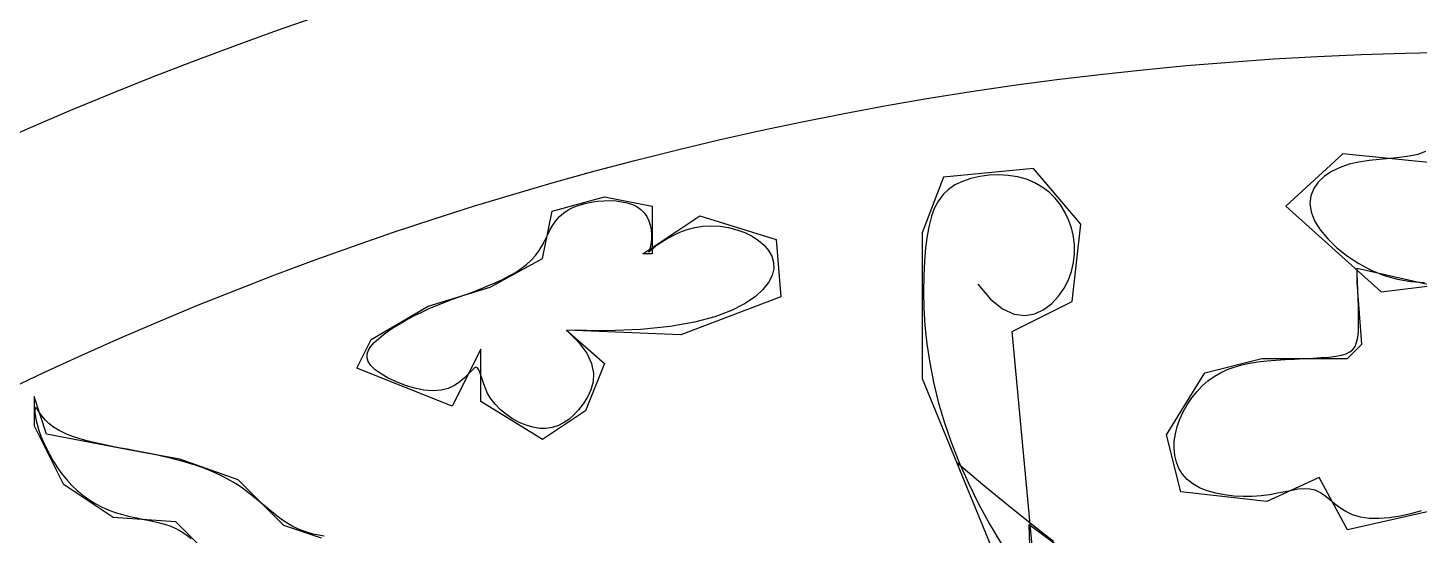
# Model space of a CAD drawing. Header units: metres. Extents: x -5582206 to 1721362, y -2047520 to 6750995.
# Drawn here: x 3648.5 to 3891.8, y 2503 to 2591.7 of the extents above; entities that cross this region are included whole.
import ezdxf

# ---------------------------------------------------------------- set-up
doc = ezdxf.new("R2010")
doc.units = ezdxf.units.M
doc.layers.add('3', color=3, linetype='Continuous')
doc.layers.add('7', color=7, linetype='Continuous')

msp = doc.modelspace()

# ---------------------------------------------------------------- linework, layer by layer
at = {"layer": '3'}
for points in [[(3895.14, 2567.95), (3878.48, 2569.61), (3868.49, 2560.46), (3885.15, 2545.48), (3905.14, 2547.98)], [(3892.92, 2570.03), (3891.57, 2569.55), (3890.06, 2569.21), (3888.41, 2568.98), (3886.67, 2568.81), (3884.88, 2568.66), (3883.08, 2568.47), (3881.3, 2568.2), (3879.59, 2567.81), (3877.99, 2567.26), (3876.52, 2566.55), (3875.24, 2565.69), (3874.18, 2564.69), (3873.38, 2563.56), (3872.88, 2562.31), (3872.72, 2560.95), (3872.93, 2559.49), (3873.55, 2557.94), (3874.53, 2556.35), (3875.85, 2554.76), (3877.44, 2553.21), (3879.27, 2551.76), (3881.28, 2550.44), (3883.44, 2549.3), (3885.7, 2548.39), (3888.02, 2547.75), (3890.38, 2547.34), (3892.78, 2547.16)], [(3835.66, 2378.17), (3820.65, 2538.58), (3831.15, 2543.82), (3832.65, 2557.32), (3824.4, 2567.06), (3808.64, 2565.56), (3804.89, 2555.82), (3804.89, 2530.33), (3816.9, 2501.1)], [(3814.65, 2546.82), (3814.65, 2546.82), (3816.86, 2544.22), (3818.98, 2542.52), (3821, 2541.61), (3822.88, 2541.36), (3824.62, 2541.67), (3826.2, 2542.42), (3827.59, 2543.49), (3828.78, 2544.76), (3829.75, 2546.14), (3830.5, 2547.58), (3831.05, 2549.08), (3831.4, 2550.61), (3831.57, 2552.15), (3831.56, 2553.69), (3831.37, 2555.21), (3831.03, 2556.69), (3830.53, 2558.11), (3829.89, 2559.46), (3829.1, 2560.72), (3828.17, 2561.88), (3827.1, 2562.92), (3825.91, 2563.82), (3824.59, 2564.59), (3823.15, 2565.19), (3821.6, 2565.62), (3819.97, 2565.87), (3818.29, 2565.97), (3816.62, 2565.9), (3814.98, 2565.69), (3813.41, 2565.33), (3811.95, 2564.82), (3810.64, 2564.19), (3809.52, 2563.42), (3808.56, 2562.5), (3807.76, 2561.43), (3807.1, 2560.19), (3806.56, 2558.76), (3806.13, 2557.13), (3805.78, 2555.28), (3805.52, 2553.19), (3805.32, 2550.87), (3805.19, 2548.33), (3805.15, 2545.59), (3805.22, 2542.67), (3805.41, 2539.6), (3805.75, 2536.4), (3806.23, 2533.09), (3806.89, 2529.71), (3807.74, 2526.26), (3808.77, 2522.76), (3809.99, 2519.22), (3811.4, 2515.65), (3812.99, 2512.06), (3814.77, 2508.45), (3816.74, 2504.84), (3818.9, 2501.22)], [(3742.72, 2538.83), (3742.72, 2538.83), (3744.84, 2536.72), (3746.28, 2534.76), (3747.12, 2532.95), (3747.45, 2531.28), (3747.38, 2529.75), (3746.99, 2528.35), (3746.38, 2527.08), (3745.63, 2525.93), (3744.83, 2524.9), (3743.99, 2523.99), (3743.11, 2523.21), (3742.18, 2522.58), (3741.21, 2522.1), (3740.19, 2521.77), (3739.12, 2521.61), (3738, 2521.63), (3736.83, 2521.82), (3735.64, 2522.18), (3734.45, 2522.68), (3733.3, 2523.31), (3732.2, 2524.05), (3731.18, 2524.89), (3730.29, 2525.79), (3729.53, 2526.76), (3728.93, 2527.76), (3728.47, 2528.76), (3728.12, 2529.71), (3727.85, 2530.57), (3727.62, 2531.31), (3727.4, 2531.87), (3727.17, 2532.22), (3726.89, 2532.31), (3726.54, 2532.12), (3726.09, 2531.7), (3725.55, 2531.12), (3724.88, 2530.45), (3724.08, 2529.77), (3723.14, 2529.13), (3722.05, 2528.61), (3720.78, 2528.29), (3719.35, 2528.2), (3717.79, 2528.34), (3716.17, 2528.67), (3714.55, 2529.15), (3712.99, 2529.75), (3711.55, 2530.43), (3710.29, 2531.16), (3709.26, 2531.89), (3708.52, 2532.61), (3708.06, 2533.3), (3707.85, 2533.98), (3707.87, 2534.65), (3708.1, 2535.31), (3708.52, 2535.97), (3709.1, 2536.63), (3709.82, 2537.3), (3710.65, 2537.98), (3711.6, 2538.67), (3712.63, 2539.36), (3713.74, 2540.04), (3714.91, 2540.71), (3716.14, 2541.36), (3717.41, 2541.98), (3718.7, 2542.57), (3720.01, 2543.12), (3721.32, 2543.65), (3722.64, 2544.15), (3723.96, 2544.63), (3725.27, 2545.11), (3726.57, 2545.59), (3727.85, 2546.08), (3729.11, 2546.59), (3730.35, 2547.12), (3731.54, 2547.69), (3732.69, 2548.28), (3733.78, 2548.91), (3734.8, 2549.58), (3735.73, 2550.3), (3736.57, 2551.05), (3737.3, 2551.86), (3737.93, 2552.72), (3738.46, 2553.61), (3738.94, 2554.51), (3739.39, 2555.41), (3739.83, 2556.3), (3740.31, 2557.15), (3740.85, 2557.94), (3741.47, 2558.66), (3742.2, 2559.29), (3743.03, 2559.83), (3743.95, 2560.29), (3744.94, 2560.67), (3745.98, 2560.97), (3747.05, 2561.19), (3748.15, 2561.34), (3749.24, 2561.43), (3750.33, 2561.45), (3751.38, 2561.4), (3752.4, 2561.27), (3753.35, 2561.07), (3754.24, 2560.78), (3755.04, 2560.4), (3755.74, 2559.92), (3756.32, 2559.35), (3756.78, 2558.68), (3757.12, 2557.93), (3757.36, 2557.14), (3757.5, 2556.33), (3757.57, 2555.54), (3757.57, 2554.79), (3757.52, 2554.11), (3757.43, 2553.53), (3757.32, 2553.07), (3757.21, 2552.74), (3757.12, 2552.54), (3757.09, 2552.45), (3757.13, 2552.48), (3757.28, 2552.63), (3757.55, 2552.88), (3757.99, 2553.25), (3758.6, 2553.71), (3759.37, 2554.24), (3760.3, 2554.81), (3761.35, 2555.38), (3762.53, 2555.92), (3763.8, 2556.39), (3765.17, 2556.76), (3766.59, 2556.99), (3768.07, 2557.07), (3769.57, 2556.98), (3771.06, 2556.74), (3772.51, 2556.37), (3773.89, 2555.86), (3775.16, 2555.24), (3776.31, 2554.5), (3777.28, 2553.66), (3778.07, 2552.74), (3778.63, 2551.73), (3778.93, 2550.65), (3778.96, 2549.52), (3778.68, 2548.34), (3778.05, 2547.13), (3777.07, 2545.9), (3775.69, 2544.65), (3773.87, 2543.41), (3771.56, 2542.22), (3768.67, 2541.12), (3765.11, 2540.18), (3760.82, 2539.42), (3755.71, 2538.92), (3749.7, 2538.7), (3742.72, 2538.83), (3749.38, 2533), (3746.05, 2524.68), (3738.55, 2519.69), (3727.73, 2526.34), (3727.73, 2535.5), (3722.73, 2525.51), (3706.07, 2532.17), (3708.57, 2537.16), (3718.56, 2542.99), (3729.39, 2546.31), (3738.55, 2551.31), (3740.22, 2559.63), (3749.38, 2562.12), (3757.71, 2560.46), (3757.71, 2552.14), (3756.04, 2552.14), (3766.04, 2558.79), (3779.37, 2554.63), (3780.2, 2544.65), (3762.71, 2537.99), (3742.72, 2538.83)], [(3897.64, 2508.04), (3879.32, 2503.88), (3874.32, 2513.03), (3865.16, 2508.87), (3850.16, 2510.53), (3847.66, 2520.52), (3854.33, 2531.34), (3864.32, 2533.83), (3879.32, 2533.83), (3881.81, 2536.33), (3880.98, 2547.15), (3880.98, 2549.64)], [(3892.16, 2507.21), (3890.34, 2506.7), (3888.48, 2506.29), (3886.61, 2506), (3884.8, 2505.86), (3883.09, 2505.89), (3881.54, 2506.1), (3880.18, 2506.5), (3878.99, 2507.07), (3877.95, 2507.74), (3877.01, 2508.45), (3876.14, 2509.17), (3875.31, 2509.84), (3874.48, 2510.4), (3873.62, 2510.81), (3872.71, 2511.03), (3871.72, 2511.07), (3870.66, 2510.98), (3869.53, 2510.79), (3868.32, 2510.55), (3867.03, 2510.29), (3865.65, 2510.04), (3864.18, 2509.84), (3862.63, 2509.73), (3861.03, 2509.72), (3859.41, 2509.8), (3857.8, 2510), (3856.24, 2510.3), (3854.77, 2510.72), (3853.43, 2511.26), (3852.25, 2511.92), (3851.25, 2512.71), (3850.44, 2513.62), (3849.82, 2514.62), (3849.37, 2515.72), (3849.08, 2516.88), (3848.97, 2518.1), (3849, 2519.37), (3849.19, 2520.66), (3849.52, 2521.96), (3849.98, 2523.26), (3850.57, 2524.54), (3851.26, 2525.77), (3852.05, 2526.95), (3852.92, 2528.05), (3853.87, 2529.06), (3854.88, 2529.95), (3855.95, 2530.72), (3857.07, 2531.37), (3858.26, 2531.91), (3859.5, 2532.36), (3860.81, 2532.72), (3862.18, 2533.01), (3863.63, 2533.24), (3865.16, 2533.42), (3866.75, 2533.55), (3868.39, 2533.66), (3870.04, 2533.75), (3871.66, 2533.83), (3873.23, 2533.91), (3874.7, 2534), (3876.05, 2534.11), (3877.23, 2534.25), (3878.23, 2534.43), (3879.05, 2534.67), (3879.71, 2534.99), (3880.23, 2535.42), (3880.61, 2535.97), (3880.89, 2536.68), (3881.08, 2537.55), (3881.19, 2538.62), (3881.24, 2539.88), (3881.24, 2541.31), (3881.22, 2542.82), (3881.16, 2544.36), (3881.1, 2545.88), (3881.04, 2547.31), (3881, 2548.58), (3880.98, 2549.64), (3917.63, 2541.32)], [(3699.86, 2502.45), (3693.31, 2504.63), (3685.3, 2512.63), (3675.1, 2516.27), (3667.09, 2517.73), (3651.8, 2520.64), (3649.62, 2527.18), (3649.62, 2522.09), (3654.71, 2511.91), (3663.45, 2506.09), (3674.37, 2505.36), (3680.2, 2499.54)], [(3700.35, 2502.81), (3699.37, 2502.97), (3698.42, 2503.16), (3697.51, 2503.41), (3696.62, 2503.71), (3695.73, 2504.07), (3694.85, 2504.5), (3693.97, 2505.01), (3693.06, 2505.6), (3692.14, 2506.28), (3691.2, 2507.03), (3690.23, 2507.83), (3689.23, 2508.66), (3688.2, 2509.51), (3687.14, 2510.34), (3686.05, 2511.15), (3684.93, 2511.91), (3683.78, 2512.6), (3682.6, 2513.23), (3681.4, 2513.8), (3680.2, 2514.32), (3679, 2514.78), (3677.8, 2515.2), (3676.62, 2515.57), (3675.47, 2515.91), (3674.34, 2516.21), (3673.23, 2516.48), (3672.12, 2516.74), (3670.99, 2516.98), (3669.82, 2517.22), (3668.59, 2517.46), (3667.28, 2517.71), (3665.88, 2517.97), (3664.37, 2518.25), (3662.79, 2518.56), (3661.18, 2518.91), (3659.57, 2519.29), (3658, 2519.7), (3656.53, 2520.17), (3655.17, 2520.68), (3653.98, 2521.24), (3652.99, 2521.86), (3652.18, 2522.5), (3651.53, 2523.14), (3651.03, 2523.74), (3650.64, 2524.29), (3650.35, 2524.74), (3650.14, 2525.07), (3649.98, 2525.24), (3649.86, 2525.24), (3649.78, 2525.08), (3649.75, 2524.75), (3649.77, 2524.29), (3649.84, 2523.69), (3649.98, 2522.97), (3650.19, 2522.15), (3650.46, 2521.24), (3650.82, 2520.25), (3651.26, 2519.2), (3651.77, 2518.1), (3652.35, 2516.98), (3652.99, 2515.86), (3653.71, 2514.75), (3654.48, 2513.66), (3655.32, 2512.63), (3656.21, 2511.67), (3657.16, 2510.77), (3658.16, 2509.95), (3659.2, 2509.19), (3660.3, 2508.51), (3661.43, 2507.91), (3662.6, 2507.38), (3663.82, 2506.93), (3665.06, 2506.56), (3666.32, 2506.25), (3667.59, 2505.98), (3668.85, 2505.72), (3670.09, 2505.47), (3671.29, 2505.2), (3672.44, 2504.88), (3673.52, 2504.51), (3674.53, 2504.06), (3675.46, 2503.55), (3676.31, 2502.97), (3677.07, 2502.36)], [(3810.89, 2515.72), (3810.89, 2515.72), (3815.55, 2511.8), (3819.95, 2508.19), (3824.07, 2504.89), (3827.89, 2501.9)], [(3829.54, 2326.2), (3823.65, 2504.85), (3843.91, 2489.86), (3850.66, 2485.36), (3859.67, 2468.87), (3871.67, 2453.13), (3877.67, 2427.64), (3875.42, 2390.92), (3871.67, 2380.42), (3862.67, 2371.43), (3873.92, 2366.93), (3876.17, 2357.94), (3879.92, 2348.19), (3885.18, 2345.19), (3882.92, 2341.44), (3873.92, 2348.19), (3856.66, 2354.19), (3867.17, 2344.44), (3868.67, 2330.2)]]:
    msp.add_lwpolyline(points, dxfattribs=at)
for centre, radius, start, end in [((-1930422.04, 3099211.39), 3651783.58, 301.98, 301.98), ((398519.78, -985039.58), 1062480.8, 111.78, 111.78)]:
    msp.add_arc(centre, radius, start, end, dxfattribs=at)
at = {"layer": '7'}
for radius in [640, 600]:
    msp.add_circle((3904.88, 1987.44), radius, dxfattribs=at)

doc.saveas('drawing.dxf')
